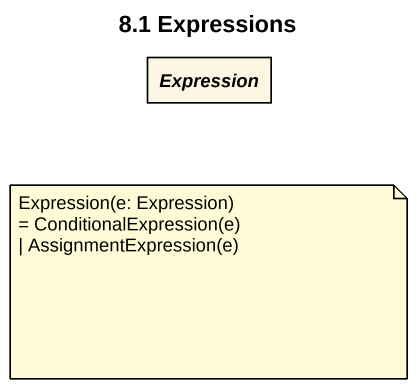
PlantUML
@startuml
title 8.1 Expressions
hide circle
hide empty members
abstract class Expression
note as N1
  Expression(e: Expression)
  ~= ConditionalExpression(e)
  ~| AssignmentExpression(e)
end note
@enduml
